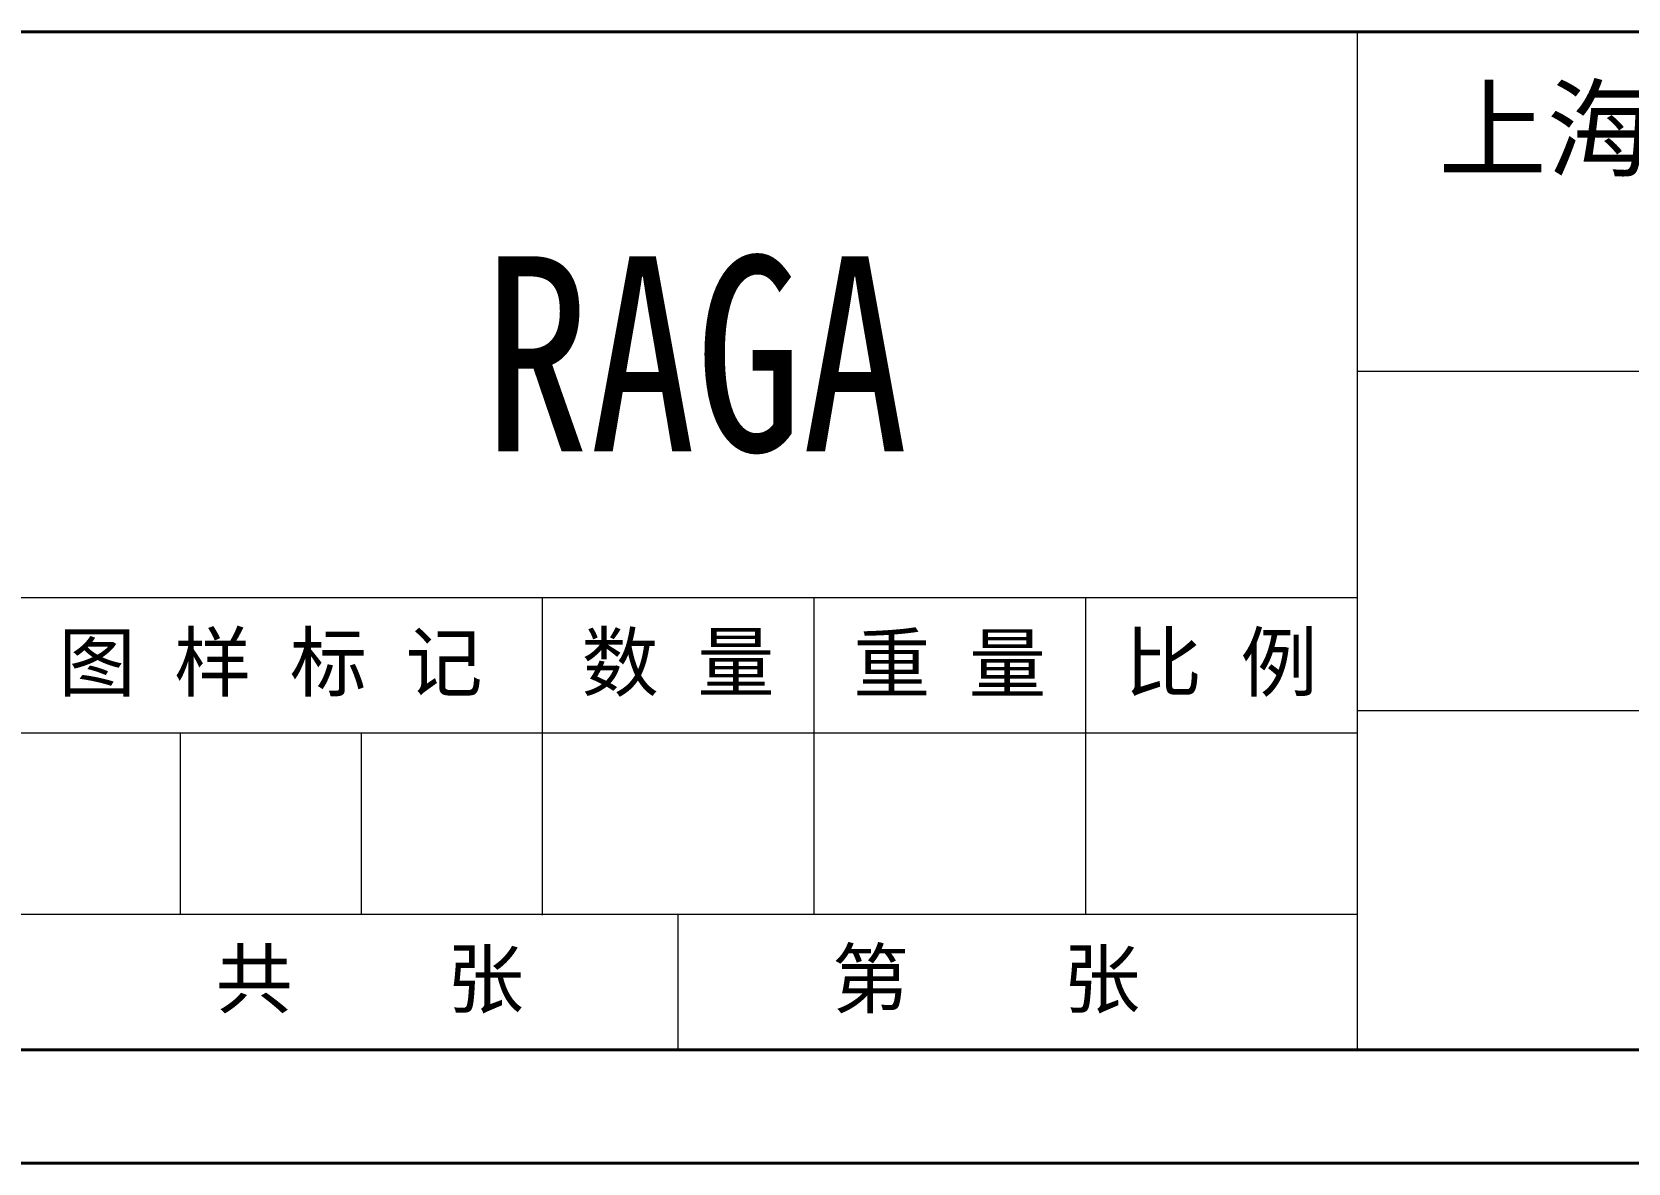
# Model space of a CAD drawing. Header units: millimetres. Extents: x 2016 to 4452, y 736 to 2459.
# Drawn here: x 3735.4 to 4144.4, y 736.4 to 1026.5 of the extents above; entities that cross this region are included whole.
import ezdxf

# ---------------------------------------------------------------- set-up
doc = ezdxf.new("R2010")
doc.units = ezdxf.units.MM
for name, color, linetype, lineweight in [('AM_BOR', 7, 'Continuous', 50), ('文字', 7, 'Continuous', 13), ('粗实线', 7, 'Continuous', 40), ('细实线', 3, 'Continuous', 13)]:
    doc.layers.add(name, color=color, linetype=linetype, lineweight=lineweight)
doc.styles.add('01', font='txt.shx')
doc.styles.get("Standard").update_dxf_attribs({"font": 'arial.ttf'})

# ---------------------------------------------------------------- blocks, each defined once
blk = doc.blocks.new('rA3')
at = {"layer": '粗实线'}
for p, q in [((748.384, 174.26), (568.384, 174.26)), ((358.384, 129.26), (748.384, 129.26)), ((333.384, 124.26), (753.384, 124.26))]:
    blk.add_line(p, q, dxfattribs=at)
at = {"layer": '细实线'}
for p, q in [((688.384, 174.26), (688.384, 129.26)), ((688.384, 159.26), (748.384, 159.26)), ((568.384, 149.26), (688.384, 149.26)), ((652.382, 149.216), (652.382, 135.216)), ((664.384, 149.26), (664.384, 135.26)), ((676.384, 149.26), (676.384, 135.26)), ((688.384, 144.26), (748.384, 144.26)), ((688.384, 143.26), (628.384, 143.26)), ((636.384, 143.26), (636.384, 135.26)), ((644.384, 143.26), (644.384, 135.26)), ((628.384, 135.26), (688.384, 135.26)), ((658.384, 135.26), (658.384, 129.26))]:
    blk.add_line(p, q, dxfattribs=at)
at = {"layer": '文字', "char_height": 2.5, "width": 72, "attachment_point": 5}
for s, insert in [('{\\fSimSun|b0|i0|c134|p2;图 样 标 记}', (640.383, 146.26)), ('{\\fSimSun|b0|i0|c134|p2;数 量}', (658.384, 146.26)), ('{\\fSimSun|b0|i0|c134|p2;重 量}', (670.384, 146.26)), ('{\\fSimSun|b0|i0|c134|p2;比 例}', (682.384, 146.26)), ('{\\fSimSun|b0|i0|c134|p2;共    张        第    张}', (658.384, 132.26))]:
    blk.add_mtext(s, dxfattribs=dict(at, insert=insert))
blk = doc.blocks.new('图框')
at = {"layer": 'AM_BOR', "xscale": 5.80078125, "yscale": 5.80078125, "zscale": 5.80078125}
blk.add_blockref('rA3', (20358.18, 2244.14), dxfattribs=at)
at = {"layer": '文字', "insert": (24524.57, 3212.02), "char_height": 20.3027, "width": 417.6562, "attachment_point": 5}
blk.add_mtext('{\\fSimSun|b0|i0|c134|p2;上海瑞基瑞然自动化技术\\P有限公司}', dxfattribs=at)
at = {"layer": '文字', "insert": (24181.88, 3172.07), "char_height": 50, "width": 316.4062, "attachment_point": 5, "style": '01'}
blk.add_mtext('{\\fSimSun|b0|i0|c134|p2;\\W0.8;RAGA}', dxfattribs=at)

msp = doc.modelspace()

# ---------------------------------------------------------------- block references
at = {"layer": '粗实线', "linetype": 'ByBlock'}
msp.add_blockref('图框', (-20276.401, -2228.508), dxfattribs=at)

doc.saveas('drawing.dxf')
